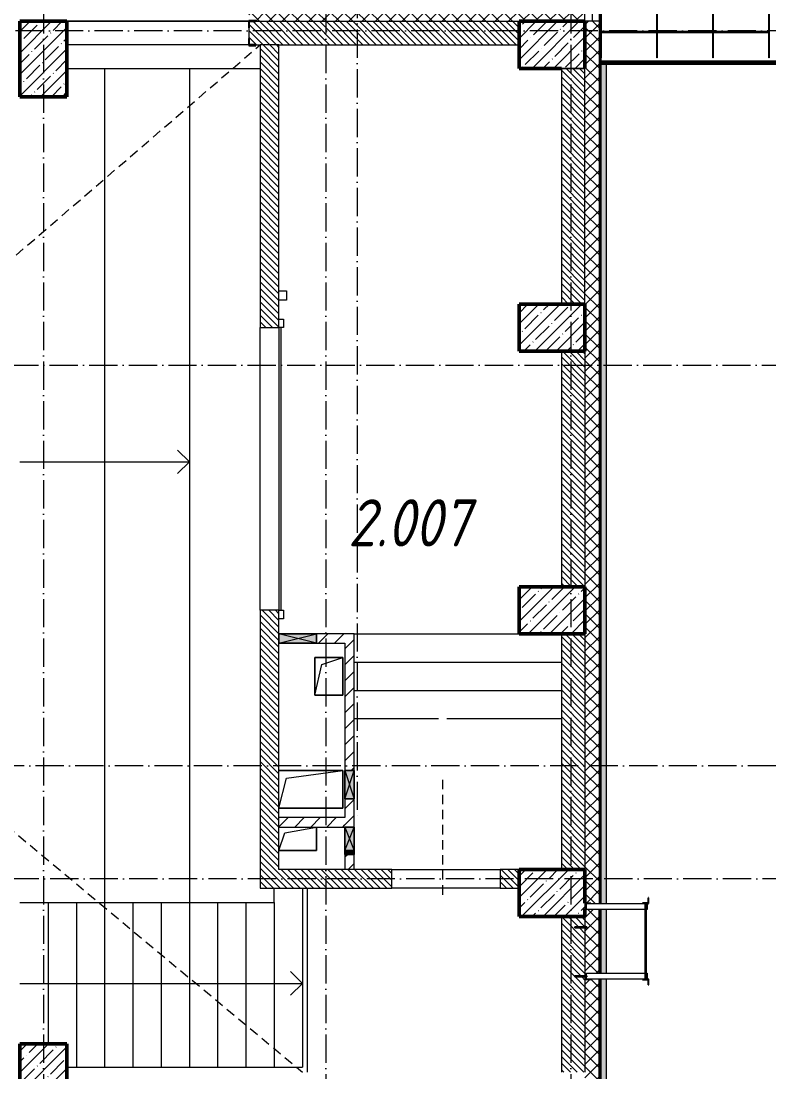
# Model space of a CAD drawing. Header units: millimetres. Extents: x 2294 to 908349, y -83289 to 219220.
# Drawn here: x 25275 to 33216, y 80556 to 91709 of the extents above; entities that cross this region are included whole.
import ezdxf

# ---------------------------------------------------------------- set-up
doc = ezdxf.new("R2010")
doc.units = ezdxf.units.MM
doc.linetypes.add('200_ШТРИХ_ш1п0_6_', pattern=[160, 100, -60])
doc.linetypes.add('50_200_ШТРИХ_1Т_ш5_п1_п1_', pattern=[700, 500, -100, 0, -100])
for name, color, linetype, lineweight in [('A-DETL-____-OTLN-3', 7, '200_ШТРИХ_ш1п0_6_', 9), ('A-DETL-GENF-OTLN', 7, 'Continuous', 9), ('A-DOOR-____-MCUT', 7, 'Continuous', 13), ('A-DOOR-____-OTLN', 7, 'Continuous', 9), ('A-FLOR-____-OTLN', 7, 'Continuous', 9), ('A-GENM-____-MCUT', 7, 'Continuous', 25), ('A-GENM-____-OTLN', 7, 'Continuous', 9), ('A-GENM-____-OTLN-1', 7, 'Continuous', 25), ('A-GLAZ-____-OTLN', 7, 'Continuous', 9), ('A-WALL-____-MCUT', 7, 'Continuous', 13), ('A-WALL-____-MCUT-1', 7, 'Continuous', 9), ('A-WALL-____-OTLN', 7, 'Continuous', 9), ('A-WALL-____-PATT-1', 7, 'Continuous', 9), ('A-WALL-FNSH-MCUT-1', 7, 'Continuous', 9), ('E-ELEC-EQPM-OTLN', 7, 'Continuous', 9), ('I-WALL-____-OTLN', 7, 'Continuous', 9), ('S-COLS-____-MCUT', 7, 'Continuous', 50), ('S-COLS-____-OTLN', 7, 'Continuous', 9), ('S-GRID-____-OTLN-1', 7, '50_200_ШТРИХ_1Т_ш5_п1_п1_', 9), ('S-STRS-____-OTLN-1', 7, 'Continuous', 9), ('Марки помещений', 7, 'Continuous', 9)]:
    doc.layers.add(name, color=color, linetype=linetype, lineweight=lineweight)
for name, color, linetype, lineweight, true_color in [('A-DETL-GENF-OTLN-3', 9, 'Continuous', 9, 0x808080), ('A-DETL-GENF-OTLN-4', 9, '200_ШТРИХ_ш1п0_6_', 9, 0x808080), ('A-GLAZ-____-OTLN-1', 7, 'Continuous', 9, 0xc0c0c0)]:
    doc.layers.add(name, color=color, linetype=linetype, lineweight=lineweight, true_color=true_color)
doc.styles.add('ISOCPEUR_I_2', font='isocpeui.ttf', dxfattribs={"width": 0.85, "height": 2.3})
pattern_1 = [(135, (7562.787, 6025.276), (-35.35534, -35.35534), [])]
pattern_2 = [(45, (7562.79, 6025.28), (-70.71068, 70.71068), []), (135, (7562.79, 6025.28), (-70.71068, -70.71068), [])]
pattern_3 = [(45, (7562.79, 6025.28), (-84.85281, 84.85281), [])]

# ---------------------------------------------------------------- blocks, each defined once
blk = doc.blocks.new('BSC_Колонна _Прямоугольная - 500х700-25279857-АР1_План отверстий 2 этажа в осях 1-64_Ю-ЯЯ')
at = {"layer": 'S-COLS-____-OTLN'}
h = blk.add_hatch(dxfattribs=at)
h.set_pattern_fill('FP_17', color=256, style=0, pattern_type=2)
h.set_pattern_definition([(315, (-76431.04, 23350), (114.04925, 114.04925), []), (315, (-76431.04, 23235.95), (114.04925, 114.04925), [201.613, -40.323, 3.353, -36.97])])
h.paths.add_polyline_path([(-250, -54), (-250, -350), (250, -350), (250, 350), (-250, 350)], flags=0)
at = {"layer": 'S-COLS-____-MCUT'}
for p, q in [((250, 350), (-250, 350)), ((-250, 350), (-250, -350)), ((250, -350), (250, 350)), ((-250, -350), (-170, -350)), ((-107, -350), (250, -350))]:
    blk.add_line(p, q, dxfattribs=at)
blk = doc.blocks.new('141_Фартук_СКБ - 141_Фартук_СКБ_вентфасад-30031396-АР1_План отверстий 2 этажа в осях 1-64_Ю-ЯЯ')
at = {"layer": 'A-GENM-____-MCUT'}
for p, q in [((26160, 758), (0, 758)), ((0, 757), (26160, 757)), ((26160, 757), (26160, 758))]:
    blk.add_line(p, q, dxfattribs=at)
at = {"layer": 'A-GENM-____-OTLN'}
for p, q in [((0, 765), (26160, 765)), ((0, 752), (26160, 752)), ((0, 743), (26160, 743)), ((0, 743), (26160, 743))]:
    blk.add_line(p, q, dxfattribs=at)
blk = doc.blocks.new('Элемент крепления - Пластина-30015157-АР1_План отверстий 2 этажа в осях 1-64_Ю-ЯЯ')
at = {"layer": 'A-GENM-____-OTLN'}
for p, q in [((25651, 85294), (25651, 85988)), ((25651, 85988), (25656, 85988)), ((25656, 85988), (25656, 85294)), ((25656, 85294), (25651, 85294))]:
    blk.add_line(p, q, dxfattribs=at)
blk = doc.blocks.new('Швеллер - 140х58-30031487-АР1_План отверстий 2 этажа в осях 1-64_Ю-ЯЯ')
at = {"layer": 'A-GENM-____-MCUT'}
for p, q in [((-12488, -71), (-13078, -71)), ((-13078, -75), (-12488, -75)), ((-11893, -71), (-12483, -71)), ((-12483, -75), (-11893, -75)), ((-11299, -71), (-11888, -71)), ((-11888, -75), (-11299, -75))]:
    blk.add_line(p, q, dxfattribs=at)
blk = doc.blocks.new('BSC_Колонна _Прямоугольная - 500х800-V64-АР1_План отверстий 2 этажа в осях 1-64_Ю-ЯЯ')
at = {"layer": 'S-COLS-____-OTLN'}
h = blk.add_hatch(dxfattribs=at)
h.set_pattern_fill('FP_75', color=256, style=0, pattern_type=2)
h.set_pattern_definition([(45, (-17950, -85281.04), (-114.04925, 114.04925), []), (45, (-17835.95, -85281.04), (-114.04925, 114.04925), [201.613, -40.323, 3.353, -36.97])])
h.paths.add_polyline_path([(-250, -400), (250, -400), (250, 400), (-250, 400)], flags=0)
at = {"layer": 'S-COLS-____-MCUT'}
for p, q in [((250, 400), (-250, 400)), ((-250, 400), (-250, -400)), ((250, -400), (250, 400)), ((-250, -400), (250, -400))]:
    blk.add_line(p, q, dxfattribs=at)
blk = doc.blocks.new('BSC_Колонна _Прямоугольная - 500х800-V66-АР1_План отверстий 2 этажа в осях 1-64_Ю-ЯЯ')
at = {"layer": 'S-COLS-____-OTLN'}
h = blk.add_hatch(dxfattribs=at)
h.set_pattern_fill('FP_77', color=256, style=0, pattern_type=2)
h.set_pattern_definition([(45, (-17950, -74431.04), (-114.04925, 114.04925), []), (45, (-17835.95, -74431.04), (-114.04925, 114.04925), [201.613, -40.323, 3.353, -36.97])])
h.paths.add_polyline_path([(-250, -400), (250, -400), (250, 400), (-250, 400)], flags=0)
at = {"layer": 'S-COLS-____-MCUT'}
for p, q in [((250, 400), (-250, 400)), ((-250, 400), (-250, -400)), ((250, -400), (250, 400)), ((-250, -400), (250, -400))]:
    blk.add_line(p, q, dxfattribs=at)
blk = doc.blocks.new('BSC_Колонна _Прямоугольная - 500х700-V68-АР1_План отверстий 2 этажа в осях 1-64_Ю-ЯЯ')
at = {"layer": 'S-COLS-____-OTLN'}
h = blk.add_hatch(dxfattribs=at)
h.set_pattern_fill('FP_80', color=256, style=0, pattern_type=2)
h.set_pattern_definition([(315, (-79431.04, 23350), (114.04925, 114.04925), []), (315, (-79431.04, 23235.95), (114.04925, 114.04925), [201.613, -40.323, 3.353, -36.97])])
h.paths.add_polyline_path([(-250, -350), (250, -350), (250, 350), (-250, 350)], flags=0)
at = {"layer": 'S-COLS-____-MCUT'}
for p, q in [((250, 350), (-250, 350)), ((-250, 350), (-250, -350)), ((250, -350), (250, 350)), ((-250, -350), (250, -350))]:
    blk.add_line(p, q, dxfattribs=at)
blk = doc.blocks.new('BSC_Колонна _Прямоугольная - 500х700-V69-АР1_План отверстий 2 этажа в осях 1-64_Ю-ЯЯ')
at = {"layer": 'S-COLS-____-OTLN'}
h = blk.add_hatch(dxfattribs=at)
h.set_pattern_fill('FP_81', color=256, style=0, pattern_type=2)
h.set_pattern_definition([(315, (-82431.04, 23350), (114.04925, 114.04925), []), (315, (-82431.04, 23235.95), (114.04925, 114.04925), [201.613, -40.323, 3.353, -36.97])])
h.paths.add_polyline_path([(-250, -350), (250, -350), (250, 350), (-250, 350)], flags=0)
at = {"layer": 'S-COLS-____-MCUT'}
for p, q in [((250, 350), (-250, 350)), ((-250, 350), (-250, -350)), ((250, -350), (250, 350)), ((-250, -350), (250, -350))]:
    blk.add_line(p, q, dxfattribs=at)
blk = doc.blocks.new('DM_Штора_Противопожарная_Doormaster_EI-60 - ш_3000 х в_1200-27470059-АР1_План отверстий 2 этажа в осях 1-64_Ю-ЯЯ')
at = {"layer": 'A-DOOR-____-MCUT'}
for p, q in [((-1465, -100), (-1375, -100)), ((-1465, -150), (-1465, -100)), ((-1375, -100), (-1375, -150)), ((1625, -100), (1715, -100)), ((1625, -150), (1625, -100)), ((1715, -100), (1715, -150)), ((-1375, -150), (-1465, -150)), ((-1375, -125), (1625, -125)), ((1715, -150), (1625, -150))]:
    blk.add_line(p, q, dxfattribs=at)
at = {"layer": 'E-ELEC-EQPM-OTLN'}
for p, q in [((1915, -180), (1915, -100)), ((1915, -100), (2015, -100)), ((2015, -100), (2015, -180)), ((2015, -180), (1915, -180))]:
    blk.add_line(p, q, dxfattribs=at)
blk = doc.blocks.new('Фахверк_СКБ_Уголок - 250_2700-27497298-АР1_План отверстий 2 этажа в осях 1-64_Ю-ЯЯ')
at = {"layer": 'A-GENM-____-MCUT'}
for p, q in [((200, 181), (125, 181)), ((125, 181), (125, 106)), ((131, 106), (131, 175)), ((131, 175), (200, 175)), ((200, 175), (200, 181)), ((125, 106), (131, 106)), ((131, -6), (125, -6)), ((125, -6), (125, -81)), ((125, -81), (200, -81)), ((131, -75), (131, -6)), ((200, -75), (131, -75)), ((200, -81), (200, -75))]:
    blk.add_line(p, q, dxfattribs=at)
blk = doc.blocks.new('AR_Отверстие прямоугольное _в плите_ - AR_Отверстие прямоугольное _в плите_-30459858-АР1_План отверстий 2 этажа в осях 1-64_Ю-ЯЯ')
at = {"layer": 'A-GENM-____-OTLN'}
for p, q in [((-137, 63), (200, 125)), ((200, -125), (200, 125)), ((-200, -125), (-137, 63)), ((-200, -125), (200, -125))]:
    blk.add_line(p, q, dxfattribs=at)
blk = doc.blocks.new('AR_Отверстие прямоугольное _в плите_ - AR_Отверстие прямоугольное _в плите_-30553352-АР1_План отверстий 2 этажа в осях 1-64_Ю-ЯЯ')
at = {"layer": 'A-GENM-____-OTLN'}
for p, q in [((340, 200), (-340, 200)), ((-340, -200), (-260, 120)), ((-260, 120), (340, 200)), ((340, -200), (340, 200)), ((-340, -200), (340, -200))]:
    blk.add_line(p, q, dxfattribs=at)
blk = doc.blocks.new('AR_Отверстие прямоугольное _в плите_ - AR_Отверстие прямоугольное _в плите_-V197-АР1_План отверстий 2 этажа в осях 1-64_Ю-ЯЯ')
at = {"layer": 'A-GENM-____-OTLN'}
for p, q in [((150, 200), (-150, 200)), ((-150, 200), (-150, -200)), ((-150, -200), (-75, 125)), ((-75, 125), (150, 200)), ((150, -200), (150, 200)), ((-150, -200), (150, -200))]:
    blk.add_line(p, q, dxfattribs=at)
blk = doc.blocks.new('ЛМ_Уголок_ГОСТ 8509-93 - L 63х63x6-29176215-АР1_План отверстий 2 этажа в осях 1-64_Ю-ЯЯ')
at = {"layer": 'A-GENM-____-MCUT'}
for p, q in [((24369, 76324), (24312, 76324)), ((24312, 76324), (24312, 76318)), ((24360, 76318), (24375, 76318)), ((24375, 76381), (24369, 76381)), ((24369, 76381), (24369, 76324)), ((24375, 76318), (24375, 76381))]:
    blk.add_line(p, q, dxfattribs=at)
blk = doc.blocks.new('ЛМ_Уголок_ГОСТ 8509-93 - L 63х63x6-29176216-АР1_План отверстий 2 этажа в осях 1-64_Ю-ЯЯ')
at = {"layer": 'A-GENM-____-MCUT'}
for p, q in [((24312, 75518), (24312, 75512)), ((24312, 75512), (24369, 75512)), ((24375, 75518), (24360, 75518)), ((24369, 75512), (24369, 75455)), ((24375, 75455), (24375, 75518)), ((24369, 75455), (24375, 75455))]:
    blk.add_line(p, q, dxfattribs=at)
blk = doc.blocks.new('Анкер клиновой - Анкер клиновой МКТ V-A 10-10-15_115-14811140-АР1_План отверстий 2 этажа в осях 1-64_Ю-ЯЯ')
at = {"layer": 'A-GENM-____-OTLN'}
for p, q in [((23706, 76071), (23591, 76071)), ((23591, 76061), (23591, 76071)), ((23710, 76074), (23706, 76074)), ((23706, 76058), (23706, 76074)), ((23706, 76074), (23706, 76072)), ((23710, 76072), (23710, 76074)), ((23710, 76074), (23710, 76058)), ((23720, 76071), (23710, 76071)), ((23720, 76071), (23720, 76061)), ((23591, 76061), (23706, 76061)), ((23706, 76060), (23706, 76058)), ((23706, 76058), (23710, 76058)), ((23710, 76061), (23720, 76061)), ((23710, 76058), (23710, 76060))]:
    blk.add_line(p, q, dxfattribs=at)
blk = doc.blocks.new('Анкер клиновой - Анкер клиновой МКТ V-A 10-10-15_115-V201-АР1_План отверстий 2 этажа в осях 1-64_Ю-ЯЯ')
at = {"layer": 'A-GENM-____-OTLN'}
for p, q in [((23700, 75550), (23591, 75550)), ((23591, 75540), (23591, 75550)), ((23591, 75540), (23700, 75540)), ((23710, 75553), (23706, 75553)), ((23706, 75537), (23710, 75537)), ((23710, 75551), (23710, 75553)), ((23710, 75553), (23710, 75537)), ((23720, 75550), (23710, 75550)), ((23710, 75540), (23720, 75540)), ((23710, 75537), (23710, 75539)), ((23720, 75550), (23720, 75540))]:
    blk.add_line(p, q, dxfattribs=at)
blk = doc.blocks.new('ЛМ_Арматурный стержень_ГОСТ 5781-82 - Ø 18 А240-29172526-АР1_План отверстий 2 этажа в осях 1-64_Ю-ЯЯ')
at = {"layer": 'A-GENM-____-OTLN'}
for p, q in [((24334, 76318), (24334, 75518)), ((24334, 76318), (24343, 76318)), ((24343, 76318), (24352, 76318)), ((24352, 75518), (24352, 76318)), ((24343, 75518), (24334, 75518)), ((24352, 75518), (24343, 75518))]:
    blk.add_line(p, q, dxfattribs=at)
blk = doc.blocks.new('ЛМ_Уголок_ГОСТ 8509-93 - L 63х63x6-29171483-АР1_План отверстий 2 этажа в осях 1-64_Ю-ЯЯ')
at = {"layer": 'A-GENM-____-OTLN'}
for p, q in [((23700, 76324), (23700, 76261)), ((23763, 76324), (23700, 76324)), ((23706, 76261), (23706, 76318)), ((23706, 76318), (23763, 76318)), ((23763, 76318), (23763, 76324)), ((23700, 76261), (23706, 76261))]:
    blk.add_line(p, q, dxfattribs=at)
blk = doc.blocks.new('ЛМ_Уголок_ГОСТ 8509-93 - L 63х63x6-29171484-АР1_План отверстий 2 этажа в осях 1-64_Ю-ЯЯ')
at = {"layer": 'A-GENM-____-OTLN'}
for p, q in [((23706, 75575), (23700, 75575)), ((23700, 75575), (23700, 75512)), ((23700, 75512), (23763, 75512)), ((23706, 75518), (23706, 75575)), ((23763, 75518), (23706, 75518)), ((23763, 75512), (23763, 75518))]:
    blk.add_line(p, q, dxfattribs=at)
blk = doc.blocks.new('ЛМ_Уголок_ГОСТ 8509-93 - L 63х63x6-30750527-АР1_План отверстий 2 этажа в осях 1-64_Ю-ЯЯ')
at = {"layer": 'A-GENM-____-OTLN'}
for p, q in [((0, 45), (0, -18)), ((619, 45), (0, 45)), ((645, 45), (637, 45)), ((645, -18), (645, 45)), ((48, -18), (619, -18)), ((637, -18), (645, -18))]:
    blk.add_line(p, q, dxfattribs=at)
blk = doc.blocks.new('ЛМ_Уголок_ГОСТ 8509-93 - L 63х63x6-30750528-АР1_План отверстий 2 этажа в осях 1-64_Ю-ЯЯ')
at = {"layer": 'A-GENM-____-OTLN'}
for p, q in [((0, 18), (0, -4)), ((619, 18), (48, 18)), ((645, 18), (637, 18)), ((645, -45), (645, 18)), ((0, -14), (0, -45)), ((0, -45), (619, -45)), ((637, -45), (645, -45))]:
    blk.add_line(p, q, dxfattribs=at)
blk = doc.blocks.new('Отлив_СКБ1 - Отлив_Фасады на кровле-32719945-АР1_План отверстий 2 этажа в осях 1-64_Ю-ЯЯ')
at = {"layer": 'A-GLAZ-____-OTLN-1'}
h = blk.add_hatch(color=256, dxfattribs=at)
h.paths.add_polyline_path([(17312, 170), (17254, 228), (9745, 228), (9745, 170), (14782, 170), (14782, 204), (16582, 204), (16582, 170), (17141, 170)], flags=0)
h.paths.add_polyline_path([(9682, 228), (9008, 228), (9008, 170), (9682, 170)], flags=0)
h.paths.add_polyline_path([(8945, 170), (8945, 228), (40, 228), (40, 170), (8666, 170)], flags=0)
h.paths.add_polyline_path([(18, 170), (18, 228), (2, 228), (2, 170)], flags=0)
at = {"layer": 'A-GLAZ-____-OTLN'}
for p, q in [((18, 228), (2, 228)), ((8945, 228), (40, 228)), ((9682, 228), (9008, 228)), ((17254, 228), (9745, 228))]:
    blk.add_line(p, q, dxfattribs=at)
blk = doc.blocks.new('AR_Отверстие прямоугольное _в стене__БезПР - AR_Отверстие прямоугольное _в стене__БезПР-36428168-АР1_План отверстий 2 этажа в осях 1-64_Ю-ЯЯ')
at = {"layer": 'A-GLAZ-____-OTLN'}
blk.add_hatch(color=256, dxfattribs=at).paths.add_polyline_path([(-75, 5), (-75, -50), (-35, -50), (-35, 50), (-75, 50)], flags=0)
at = {"layer": 'A-DETL-GENF-OTLN'}
for p, q in [((-75, -50), (-75, 50)), ((-75, 50), (-35, 50)), ((-75, 50), (-35, 23)), ((-35, 50), (-75, 50)), ((-75, 50), (-75, -50)), ((-35, -23), (-75, -50)), ((-35, -50), (-75, -50)), ((-75, -50), (-35, -50))]:
    blk.add_line(p, q, dxfattribs=at)
blk = doc.blocks.new('AR_Отверстие прямоугольное _в стене_ - AR_Отверстие прямоугольное _в стене__ОВ-36808692-АР1_План отверстий 2 этажа в осях 1-64_Ю-ЯЯ')
at = {"layer": 'A-GLAZ-____-OTLN'}
blk.add_hatch(color=256, dxfattribs=at).paths.add_polyline_path([(-200, 50), (-200, -50), (200, -50), (200, 50)], flags=0)
at = {"layer": 'A-DETL-GENF-OTLN'}
for p, q in [((-200, -50), (-200, 50)), ((-200, 50), (200, 50)), ((200, 50), (-200, -50)), ((-200, 50), (200, -50)), ((200, 50), (-200, 50)), ((-200, 50), (-200, -50)), ((200, 50), (200, -50)), ((200, -50), (200, 50)), ((200, -50), (-200, -50)), ((-200, -50), (200, -50))]:
    blk.add_line(p, q, dxfattribs=at)
blk = doc.blocks.new('AR_Отверстие прямоугольное _в стене__БезПР - AR_Отверстие прямоугольное _в стене__БезПР-36428146-АР1_План отверстий 2 этажа в осях 1-64_Ю-ЯЯ')
at = {"layer": 'A-GLAZ-____-OTLN'}
blk.add_hatch(color=256, dxfattribs=at).paths.add_polyline_path([(-125, 50), (-125, -50), (125, -50), (125, 50)], flags=0)
at = {"layer": 'A-DETL-GENF-OTLN'}
for p, q in [((-125, -50), (-125, 50)), ((-125, 50), (125, 50)), ((125, 50), (-125, -50)), ((-125, 50), (125, -50)), ((125, 50), (-125, 50)), ((-125, 50), (-125, -50)), ((125, 50), (125, -50)), ((125, -50), (125, 50)), ((125, -50), (-125, -50)), ((-125, -50), (125, -50))]:
    blk.add_line(p, q, dxfattribs=at)
blk = doc.blocks.new('AR_Отверстие прямоугольное _в стене__БезПР - AR_Отверстие прямоугольное _в стене__БезПР-36428966-АР1_План отверстий 2 этажа в осях 1-64_Ю-ЯЯ')
at = {"layer": 'A-GLAZ-____-OTLN'}
blk.add_hatch(color=256, dxfattribs=at).paths.add_polyline_path([(-150, 50), (-150, -50), (150, -50), (150, 50)], flags=0)
at = {"layer": 'A-DETL-GENF-OTLN'}
for p, q in [((-150, -50), (-150, 50)), ((-150, 50), (150, 50)), ((150, 50), (-150, -50)), ((-150, 50), (150, -50)), ((150, 50), (-150, 50)), ((-150, 50), (-150, -50)), ((150, 50), (150, -50)), ((150, -50), (150, 50)), ((150, -50), (-150, -50)), ((-150, -50), (150, -50))]:
    blk.add_line(p, q, dxfattribs=at)
at = {"layer": 'A-GLAZ-____-OTLN'}
blk.add_line((150, 50), (-150, 50), dxfattribs=at)
blk = doc.blocks.new('DET_L_Имитация разреза_ISO2-5 - Вправо-36813819-АР1_План отверстий 2 этажа в осях 1-64_Ю-ЯЯ')
at = {"layer": 'A-DETL-GENF-OTLN-4'}
blk.add_line((143, 0), (1368, 0), dxfattribs=at)
blk = doc.blocks.new('2floor')
at = {"layer": 'A-WALL-____-PATT-1'}
h = blk.add_hatch(dxfattribs=at)
h.set_pattern_fill('FP_1', color=256, style=0, pattern_type=2)
h.set_pattern_definition(pattern_2)
h.paths.add_polyline_path([(30563, 91706), (31263, 91706), (31263, 91806), (27693, 91806), (27693, 91712), (27768, 91712), (27768, 91706), (30525, 91706)], flags=0)
h.paths.add_polyline_path([(17463, 91706), (18118, 91706), (18118, 91712), (18193, 91712), (18193, 91806), (5113, 91806), (5113, 91706), (16963, 91706)], flags=0)
h = blk.add_hatch(dxfattribs=at)
h.set_pattern_fill('FP_6', color=256, style=0, pattern_type=2)
h.set_pattern_definition(pattern_1)
h.paths.add_polyline_path([(30563, 91456), (30563, 91706), (27699, 91706), (27699, 91637), (27693, 91637), (27693, 91525), (27699, 91525), (27699, 91456), (30525, 91456)], flags=0)
h = blk.add_hatch(dxfattribs=at)
h.set_pattern_fill('FP_1', color=256, style=0, pattern_type=2)
h.set_pattern_definition(pattern_2)
h.paths.add_polyline_path([(31263, 73956), (31413, 73956), (31413, 74706), (31269, 74706), (31269, 74631), (31263, 74631), (31263, 74551)], flags=0)
h.paths.add_polyline_path([(31413, 76506), (31413, 81543), (31326, 81543), (31326, 81537), (31263, 81537), (31263, 76581), (31269, 76581), (31269, 76506), (31409, 76506)], flags=0)
h.paths.add_polyline_path([(31269, 81543), (31278, 81543), (31278, 81565), (31269, 81565)], flags=0)
h.paths.add_polyline_path([(31273, 81575), (31278, 81576), (31279, 81606), (31413, 81606), (31413, 82280), (31278, 82280), (31278, 82343), (31269, 82343), (31269, 82286), (31263, 82286), (31263, 82096), (31283, 82096), (31283, 82086), (31263, 82086), (31263, 81600), (31269, 81600), (31269, 81576), (31273, 81576)], flags=0)
h.paths.add_polyline_path([(31326, 82343), (31413, 82343), (31413, 91706), (31263, 91706), (31263, 82349), (31326, 82349)], flags=0)
h = blk.add_hatch(dxfattribs=at)
h.set_pattern_fill('FP_6', color=256, style=0, pattern_type=2)
h.set_pattern_definition(pattern_1)
h.paths.add_polyline_path([(28013, 82506), (28013, 85456), (27813, 85456), (27813, 82506)], flags=0)
h.paths.add_polyline_path([(27813, 88456), (28013, 88456), (28013, 91456), (27813, 91456), (27813, 88546)], flags=0)
h = blk.add_hatch(dxfattribs=at)
h.set_pattern_fill('FP_6', color=256, style=0, pattern_type=2)
h.set_pattern_definition(pattern_1)
h.paths.add_polyline_path([(31263, 88706), (31263, 91206), (31013, 91206), (31013, 88706)], flags=0)
h = blk.add_hatch(dxfattribs=at)
h.set_pattern_fill('FP_6', color=256, style=0, pattern_type=2)
h.set_pattern_definition(pattern_1)
h.paths.add_polyline_path([(31263, 85706), (31263, 88206), (31013, 88206), (31013, 85706)], flags=0)
h = blk.add_hatch(dxfattribs=at)
h.set_pattern_fill('FP_4', color=256, style=0, pattern_type=2)
h.set_pattern_definition(pattern_3)
h.paths.add_polyline_path([(28713, 85106), (28713, 85206), (28413, 85206), (28413, 85106)], flags=0)
h = blk.add_hatch(dxfattribs=at)
h.set_pattern_fill('FP_4', color=256, style=0, pattern_type=2)
h.set_pattern_definition(pattern_3)
h.paths.add_polyline_path([(28758, 82706), (28813, 82706), (28813, 82866), (28713, 82866), (28713, 82706)], flags=0)
h.paths.add_polyline_path([(28713, 83156), (28813, 83156), (28813, 83456), (28713, 83456), (28713, 83256)], flags=0)
h.paths.add_polyline_path([(28738, 83756), (28813, 83756), (28813, 85206), (28713, 85206), (28713, 83756)], flags=0)
h = blk.add_hatch(dxfattribs=at)
h.set_pattern_fill('FP_6', color=256, style=0, pattern_type=2)
h.set_pattern_definition(pattern_1)
h.paths.add_polyline_path([(31263, 82706), (31263, 85206), (31013, 85206), (31013, 82706)], flags=0)
h = blk.add_hatch(dxfattribs=at)
h.set_pattern_fill('FP_4', color=256, style=0, pattern_type=2)
h.set_pattern_definition(pattern_3)
h.paths.add_polyline_path([(28013, 83156), (28713, 83156), (28713, 83256), (28013, 83256)], flags=0)
h = blk.add_hatch(dxfattribs=at)
h.set_pattern_fill('FP_6', color=256, style=0, pattern_type=2)
h.set_pattern_definition(pattern_1)
h.paths.add_polyline_path([(30525, 82506), (30563, 82506), (30563, 82706), (30363, 82706), (30363, 82506)], flags=0)
h.paths.add_polyline_path([(29213, 82506), (29213, 82706), (28013, 82706), (28013, 82506), (28758, 82506)], flags=0)
h = blk.add_hatch(dxfattribs=at)
h.set_pattern_fill('FP_6', color=256, style=0, pattern_type=2)
h.set_pattern_definition(pattern_1)
h.paths.add_polyline_path([(31263, 80556), (31263, 81565), (31154, 81566), (31154, 81575), (31263, 81575), (31263, 82086), (31154, 82087), (31154, 82096), (31263, 82096), (31263, 82206), (31013, 82206), (31013, 80556)], flags=0)
at = {"layer": 'S-COLS-____-OTLN'}
h = blk.add_hatch(dxfattribs=at)
h.set_pattern_fill('FP_13', color=256, style=0, pattern_type=2)
h.set_pattern_definition([(45, (7562.79, 6025.28), (-114.04925, 114.04925), []), (45, (7676.84, 6025.28), (-114.04925, 114.04925), [201.612, -40.322, 3.353, -36.97])])
h.paths.add_polyline_path([(31013, 91206), (31263, 91206), (31263, 91706), (30563, 91706), (30563, 91206)], flags=0)
at = {"layer": 'A-DETL-____-OTLN-3'}
for p, q in [((15163, 80556), (27813, 91456)), ((15163, 91456), (28263, 80556))]:
    blk.add_line(p, q, dxfattribs=at)
at = {"layer": 'A-FLOR-____-OTLN'}
for p, q in [((31433, 91286), (57593, 91286)), ((28393, 84956), (28693, 84956)), ((28393, 84556), (28393, 84956)), ((28693, 84956), (28693, 84556)), ((28693, 84556), (28393, 84556)), ((28013, 83756), (28693, 83756)), ((28693, 83756), (28693, 83356)), ((28693, 83356), (28013, 83356)), ((28413, 83156), (28413, 82906)), ((28413, 82906), (28013, 82906)), ((28313, 82506), (28313, 80556))]:
    blk.add_line(p, q, dxfattribs=at)
at = {"layer": 'A-WALL-____-MCUT'}
for p, q in [((31263, 91706), (31263, 91936)), ((30563, 91706), (31263, 91706)), ((30563, 91456), (30563, 91706)), ((27693, 91637), (27693, 91525)), ((27768, 91456), (27813, 91456)), ((27813, 91456), (27813, 88456)), ((28013, 88846), (28013, 91456)), ((28013, 91456), (30563, 91456)), ((31013, 91206), (31013, 88706)), ((31263, 88706), (31263, 91206)), ((28013, 88546), (28013, 88746)), ((27813, 88456), (28013, 88456)), ((31013, 88206), (31013, 85706)), ((31263, 88206), (31263, 85706)), ((27813, 85456), (27813, 82506)), ((28013, 85456), (27813, 85456)), ((28013, 85206), (28013, 85366)), ((28013, 82706), (28013, 85106)), ((31013, 85206), (31013, 82706)), ((31263, 85206), (31263, 82706)), ((29213, 82706), (28013, 82706)), ((29213, 82506), (29213, 82706)), ((30563, 82706), (30363, 82706)), ((30363, 82706), (30363, 82506)), ((27813, 82506), (29213, 82506)), ((30363, 82506), (30563, 82506)), ((31013, 82206), (31013, 80556)), ((31263, 82206), (31263, 82096)), ((31263, 82086), (31263, 81600)), ((31263, 81537), (31263, 80556))]:
    blk.add_line(p, q, dxfattribs=at)
at = {"layer": 'A-WALL-____-MCUT-1'}
for p, q in [((31419, 82343), (31419, 91955)), ((31425, 82343), (31425, 91955)), ((27768, 91706), (30563, 91706)), ((31263, 91706), (31263, 91206)), ((31413, 91706), (31263, 91706)), ((28013, 91456), (27813, 91456)), ((31263, 91206), (31013, 91206)), ((31413, 81606), (31413, 82280)), ((31419, 81606), (31419, 82280)), ((31425, 81606), (31425, 82280)), ((31413, 76506), (31413, 81543)), ((31419, 76506), (31419, 81543)), ((31425, 76506), (31425, 81543))]:
    blk.add_line(p, q, dxfattribs=at)
at = {"layer": 'A-WALL-____-OTLN'}
for p, q in [((31338, 91936), (31338, 91706)), ((27693, 91706), (25763, 91706)), ((25763, 91706), (27693, 91706)), ((27693, 91456), (25763, 91456))]:
    blk.add_line(p, q, dxfattribs=at)
at = {"layer": 'A-WALL-FNSH-MCUT-1'}
for p, q in [((31413, 91955), (31413, 82343)), ((31433, 82343), (31433, 91319)), ((28813, 85206), (28413, 85206)), ((28413, 85106), (28713, 85106)), ((28713, 85106), (28713, 83756)), ((28813, 83756), (28813, 85206)), ((28713, 83456), (28713, 83256)), ((28813, 83156), (28813, 83456)), ((28713, 83256), (28013, 83256)), ((28013, 83156), (28713, 83156)), ((28713, 82866), (28713, 82706)), ((28813, 82706), (28813, 82866)), ((31433, 81606), (31433, 82280)), ((31433, 76506), (31433, 81543))]:
    blk.add_line(p, q, dxfattribs=at)
at = {"layer": 'I-WALL-____-OTLN'}
for p, q in [((27813, 85456), (27813, 88456)), ((28013, 88456), (28013, 85456)), ((29213, 82706), (30363, 82706)), ((30363, 82506), (29213, 82506))]:
    blk.add_line(p, q, dxfattribs=at)
at = {"layer": 'S-COLS-____-MCUT'}
for p, q in [((31263, 91706), (30563, 91706)), ((30563, 91706), (30563, 91206)), ((31263, 91206), (31263, 91706)), ((30563, 91206), (31013, 91206))]:
    blk.add_line(p, q, dxfattribs=at)
at = {"layer": 'S-COLS-____-OTLN'}
blk.add_line((31013, 91206), (31263, 91206), dxfattribs=at)
at = {"layer": 'S-STRS-____-OTLN-1'}
for p, q in [((25763, 91206), (26163, 91206)), ((26163, 91206), (27063, 91206)), ((26163, 91206), (26163, 82356)), ((26163, 91206), (26163, 82356)), ((27063, 91206), (27813, 91206)), ((27063, 91206), (27063, 82356)), ((27063, 91206), (27063, 82356)), ((27063, 87031), (26938, 87156)), ((25263, 87031), (26163, 87031)), ((26163, 87031), (27063, 87031)), ((27063, 87031), (26938, 86906)), ((28813, 85206), (30563, 85206)), ((28813, 84906), (31013, 84906)), ((28813, 84906), (31013, 84906)), ((28813, 84606), (31013, 84606)), ((28813, 84606), (31013, 84606)), ((28813, 84306), (29709, 84306)), ((28813, 84306), (29709, 84306)), ((29796, 84306), (31013, 84306)), ((29796, 84306), (31013, 84306)), ((27963, 82356), (27963, 82506)), ((28263, 82506), (28263, 80606)), ((25263, 82356), (26163, 82356)), ((25563, 82356), (25563, 80856)), ((25563, 82356), (25563, 80856)), ((25863, 82356), (26163, 82356)), ((25863, 82356), (25863, 80606)), ((25863, 82356), (25863, 80606)), ((26163, 82356), (27063, 82356)), ((26163, 82356), (26163, 80606)), ((26163, 82356), (26163, 80606)), ((26463, 82356), (26463, 80606)), ((26463, 82356), (26463, 80606)), ((26763, 82356), (27063, 82356)), ((26763, 82356), (26763, 80606)), ((26763, 82356), (26763, 80606)), ((27063, 82356), (27963, 82356)), ((27063, 82356), (27063, 80606)), ((27063, 82356), (27063, 80606)), ((27363, 82356), (27363, 80606)), ((27363, 82356), (27363, 80606)), ((27663, 82356), (27963, 82356)), ((27663, 82356), (27663, 80606)), ((27663, 82356), (27663, 80606)), ((27963, 82356), (27963, 80606)), ((27963, 82356), (27963, 80606)), ((28263, 81496), (28138, 81621)), ((25263, 81496), (25563, 81496)), ((25563, 81496), (25863, 81496)), ((25863, 81496), (26163, 81496)), ((26163, 81496), (26463, 81496)), ((26463, 81496), (26763, 81496)), ((26763, 81496), (27063, 81496)), ((27063, 81496), (27363, 81496)), ((27363, 81496), (27663, 81496)), ((27663, 81496), (27963, 81496)), ((27963, 81496), (28263, 81496)), ((28263, 81496), (28138, 81371)), ((25763, 80606), (25863, 80606)), ((25863, 80606), (26163, 80606)), ((26163, 80606), (26463, 80606)), ((26463, 80606), (26763, 80606)), ((26763, 80606), (27063, 80606)), ((27063, 80606), (27363, 80606)), ((27363, 80606), (27663, 80606)), ((27663, 80606), (27963, 80606)), ((27963, 80606), (28263, 80606))]:
    blk.add_line(p, q, dxfattribs=at)
at = {"layer": 'A-DETL-GENF-OTLN-3', "rotation": 90}
blk.add_blockref('DET_L_Имитация разреза_ISO2-5 - Вправо-36813819-АР1_План отверстий 2 этажа в осях 1-64_Ю-ЯЯ', (29753, 82295), dxfattribs=at)
at = {"layer": 'A-DOOR-____-OTLN', "rotation": 89.99999999999991}
blk.add_blockref('DM_Штора_Противопожарная_Doormaster_EI-60 - ш_3000 х в_1200-27470059-АР1_План отверстий 2 этажа в осях 1-64_Ю-ЯЯ', (27913, 86831), dxfattribs=at)
at = {"layer": 'A-GENM-____-OTLN'}
for name, p in [('Элемент крепления - Пластина-30015157-АР1_План отверстий 2 этажа в осях 1-64_Ю-ЯЯ', (5779, 6025)), ('Элемент крепления - Пластина-30015157-АР1_План отверстий 2 этажа в осях 1-64_Ю-ЯЯ', (6374, 6025)), ('Элемент крепления - Пластина-30015157-АР1_План отверстий 2 этажа в осях 1-64_Ю-ЯЯ', (6968, 6025)), ('Элемент крепления - Пластина-30015157-АР1_План отверстий 2 этажа в осях 1-64_Ю-ЯЯ', (7563, 6025)), ('Швеллер - 140х58-30031487-АР1_План отверстий 2 этажа в осях 1-64_Ю-ЯЯ', (44513, 91666)), ('AR_Отверстие прямоугольное _в плите_ - AR_Отверстие прямоугольное _в плите_-V197-АР1_План отверстий 2 этажа в осях 1-64_Ю-ЯЯ', (28543, 84756)), ('AR_Отверстие прямоугольное _в плите_ - AR_Отверстие прямоугольное _в плите_-30553352-АР1_План отверстий 2 этажа в осях 1-64_Ю-ЯЯ', (28353, 83556)), ('AR_Отверстие прямоугольное _в плите_ - AR_Отверстие прямоугольное _в плите_-30459858-АР1_План отверстий 2 этажа в осях 1-64_Ю-ЯЯ', (28213, 83031)), ('ЛМ_Уголок_ГОСТ 8509-93 - L 63х63x6-29171483-АР1_План отверстий 2 этажа в осях 1-64_Ю-ЯЯ', (7563, 6025)), ('ЛМ_Уголок_ГОСТ 8509-93 - L 63х63x6-29176215-АР1_План отверстий 2 этажа в осях 1-64_Ю-ЯЯ', (7563, 6025)), ('ЛМ_Арматурный стержень_ГОСТ 5781-82 - Ø 18 А240-29172526-АР1_План отверстий 2 этажа в осях 1-64_Ю-ЯЯ', (7563, 6025)), ('Анкер клиновой - Анкер клиновой МКТ V-A 10-10-15_115-14811140-АР1_План отверстий 2 этажа в осях 1-64_Ю-ЯЯ', (7563, 6025)), ('Анкер клиновой - Анкер клиновой МКТ V-A 10-10-15_115-V201-АР1_План отверстий 2 этажа в осях 1-64_Ю-ЯЯ', (7563, 6025)), ('ЛМ_Уголок_ГОСТ 8509-93 - L 63х63x6-29171484-АР1_План отверстий 2 этажа в осях 1-64_Ю-ЯЯ', (7563, 6025)), ('ЛМ_Уголок_ГОСТ 8509-93 - L 63х63x6-29176216-АР1_План отверстий 2 этажа в осях 1-64_Ю-ЯЯ', (7563, 6025))]:
    blk.add_blockref(name, p, dxfattribs=at)
at = {"layer": 'A-GENM-____-OTLN', "rotation": 180}
blk.add_blockref('141_Фартук_СКБ - 141_Фартук_СКБ_вентфасад-30031396-АР1_План отверстий 2 этажа в осях 1-64_Ю-ЯЯ', (57593, 92013), dxfattribs=at)
at = {"layer": 'A-GENM-____-OTLN', "extrusion": (0, 0, -1), "rotation": 180}
for name, p in [('ЛМ_Уголок_ГОСТ 8509-93 - L 63х63x6-30750527-АР1_План отверстий 2 этажа в осях 1-64_Ю-ЯЯ', (-31278, 82326)), ('ЛМ_Уголок_ГОСТ 8509-93 - L 63х63x6-30750528-АР1_План отверстий 2 этажа в осях 1-64_Ю-ЯЯ', (-31278, 81561))]:
    blk.add_blockref(name, p, dxfattribs=at)
at = {"layer": 'A-GENM-____-OTLN-1'}
blk.add_blockref('Фахверк_СКБ_Уголок - 250_2700-27497298-АР1_План отверстий 2 этажа в осях 1-64_Ю-ЯЯ', (27568, 91531), dxfattribs=at)
at = {"layer": 'A-GLAZ-____-OTLN'}
for name, p, rotation in [('Отлив_СКБ1 - Отлив_Фасады на кровле-32719945-АР1_План отверстий 2 этажа в осях 1-64_Ю-ЯЯ', (31263, 91288), 269.9999999999997), ('AR_Отверстие прямоугольное _в стене_ - AR_Отверстие прямоугольное _в стене__ОВ-36808692-АР1_План отверстий 2 этажа в осях 1-64_Ю-ЯЯ', (28213, 85156), 180), ('AR_Отверстие прямоугольное _в стене__БезПР - AR_Отверстие прямоугольное _в стене__БезПР-36428966-АР1_План отверстий 2 этажа в осях 1-64_Ю-ЯЯ', (28763, 83606), 90), ('AR_Отверстие прямоугольное _в стене__БезПР - AR_Отверстие прямоугольное _в стене__БезПР-36428146-АР1_План отверстий 2 этажа в осях 1-64_Ю-ЯЯ', (28763, 83031), 90), ('AR_Отверстие прямоугольное _в стене__БезПР - AR_Отверстие прямоугольное _в стене__БезПР-36428168-АР1_План отверстий 2 этажа в осях 1-64_Ю-ЯЯ', (28763, 82941), 90)]:
    blk.add_blockref(name, p, dxfattribs=dict(at, rotation=rotation))
at = {"layer": 'S-COLS-____-OTLN'}
for name, p in [('BSC_Колонна _Прямоугольная - 500х800-V64-АР1_План отверстий 2 этажа в осях 1-64_Ю-ЯЯ', (25513, 91306)), ('BSC_Колонна _Прямоугольная - 500х800-V66-АР1_План отверстий 2 этажа в осях 1-64_Ю-ЯЯ', (25513, 80456))]:
    blk.add_blockref(name, p, dxfattribs=at)
at = {"layer": 'S-COLS-____-OTLN', "rotation": 89.9999999999999}
for name, p in [('BSC_Колонна _Прямоугольная - 500х700-V69-АР1_План отверстий 2 этажа в осях 1-64_Ю-ЯЯ', (30913, 88456)), ('BSC_Колонна _Прямоугольная - 500х700-V68-АР1_План отверстий 2 этажа в осях 1-64_Ю-ЯЯ', (30913, 85456)), ('BSC_Колонна _Прямоугольная - 500х700-25279857-АР1_План отверстий 2 этажа в осях 1-64_Ю-ЯЯ', (30913, 82456))]:
    blk.add_blockref(name, p, dxfattribs=at)
at = {"layer": 'Марки помещений', "insert": (28747, 86634), "char_height": 500, "width": 785.65, "attachment_point": 1, "style": 'ISOCPEUR_I_2'}
blk.add_mtext('2.007', dxfattribs=at)
blk = doc.blocks.new('3osi')
at = {"layer": 'S-GRID-____-OTLN-1', "color": 251, "ltscale": 0.6, "true_color": 0x636466}
for p, q in [((183533.5, 96918.1), (183533.5, 58916.9)), ((186533.5, 96918.1), (186533.5, 58916.9)), ((189133.5, 96918.1), (189133.5, 72700.8)), ((186863.5, 96659.8), (186863.5, 83272.6)), ((269657.9, 91606.3), (160914.7, 91606.3)), ((160914.7, 88056.3), (269657.9, 88056.3)), ((212738.1, 83806.3), (160914.7, 83806.3)), ((198188.5, 82606.3), (160914.7, 82606.3))]:
    blk.add_line(p, q, dxfattribs=at)

msp = doc.modelspace()

# ---------------------------------------------------------------- block references
for name, p in [('3osi', (-158020.7, 0)), ('2floor', (0, 0))]:
    msp.add_blockref(name, p)

doc.saveas('drawing.dxf')
